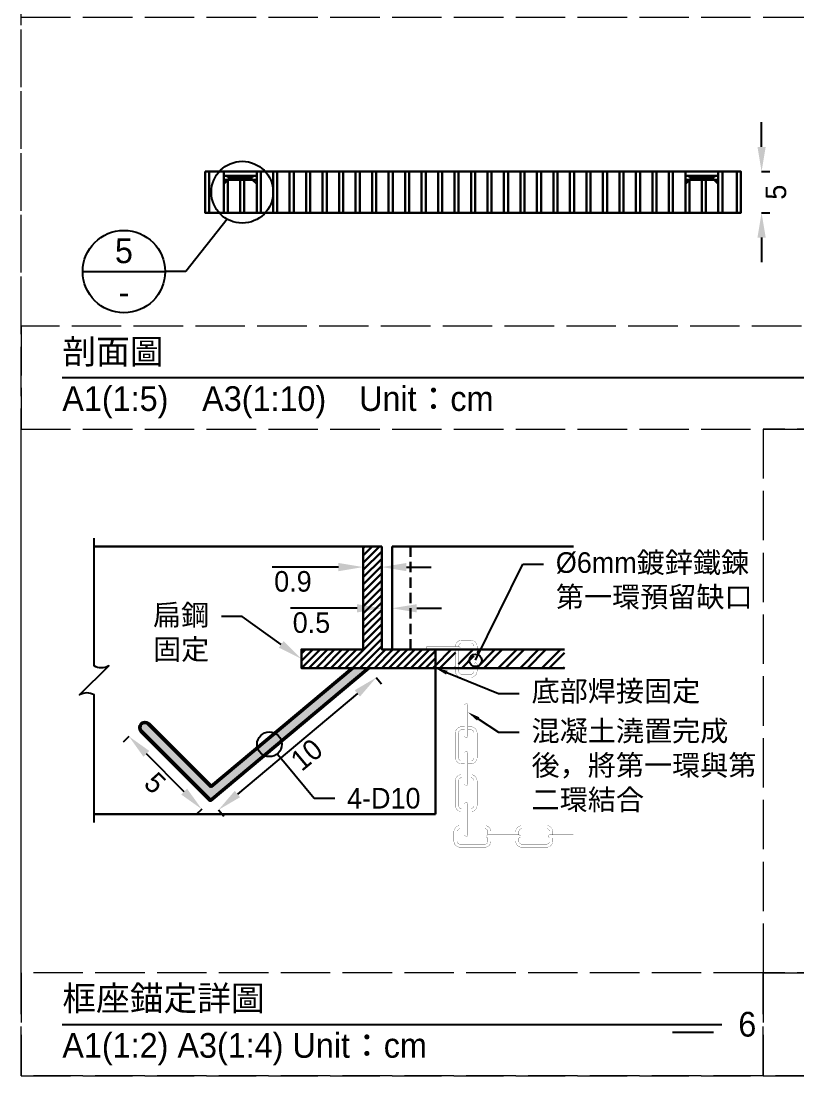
# Model space of a CAD drawing. Extents: x -2640 to 1802, y -2159 to 447.
# Drawn here: x -2640 to -2451.8, y -1721 to -1465 of the extents above; entities that cross this region are included whole.
import ezdxf
from ezdxf import colors
from ezdxf.entities.mleader import LeaderData, LeaderLine
from ezdxf.math import Vec2, Vec3

# ---------------------------------------------------------------- set-up
doc = ezdxf.new("R2010")
doc.units = 0
doc.header["$MEASUREMENT"] = 0
doc.linetypes.add('ACAD_ISO02W100', pattern=[15, 12, -3])
doc.linetypes.add('HIDDEN', pattern=[0.375, 0.25, -0.125])
doc.layers.add('一、4.基本-隱藏', color=9, linetype='ACAD_ISO02W100', lineweight=20, plot=False)
doc.layers.add('三、3.文字-註解文字', color=2, linetype='Continuous')
for name, color, linetype, lineweight in [('二、2.繪圖-施作項目', 181, 'Continuous', 30), ('二、5.繪圖-鋼筋', 60, 'Continuous', 50), ('二、6.繪圖-其他施作項目', 35, 'Continuous', 30)]:
    doc.layers.add(name, color=color, linetype=linetype, lineweight=lineweight)
doc.styles.add('次圖名(詳圖)', font='MS PGothic.ttf', dxfattribs={"height": 6})
doc.styles.add('註解文字(詳圖)', font='MS PGothic.ttf', dxfattribs={"height": 5})
doc.dimstyles.new('註解文字(詳圖)', dxfattribs={"dimtxt": 5, "dimasz": 6, "dimexe": 2, "dimexo": 5, "dimgap": 1, "dimtad": 2, "dimzin": 0, "dimdsep": 46, "dimtxsty": '註解文字(詳圖)', "dimcen": 0.1, "dimclrd": 144, "dimclre": 144, "dimclrt": 256, "dimadec": 0, "dimazin": 0, "dimtfac": 1, "dimtofl": 0, "dimtmove": 0, "dimatfit": 3, "dimfxlon": 1, "dimtolj": 1, "dimtzin": 0, "dimlwd": -1, "dimlwe": -1, "dimarcsym": 1})

# ---------------------------------------------------------------- blocks, each defined once
blk = doc.blocks.new('*D257')
at = {"layer": 'Defpoints', "color": 0, "transparency": 16777216}
for p in [(-2555.75, -1622), (-2594.05, -1654.14), (-2592.12, -1656.44)]:
    blk.add_point(p, dxfattribs=at)
at = {"layer": '三、3.文字-註解文字', "color": 144, "transparency": 16777216}
for p, q in [((-2553.82, -1624.3), (-2552.54, -1625.83)), ((-2558.42, -1628.15), (-2587.53, -1652.58)), ((-2592.12, -1656.44), (-2590.84, -1657.97))]:
    blk.add_line(p, q, dxfattribs=at)
for points in [[(-2559.06, -1627.39), (-2557.78, -1628.92), (-2553.82, -1624.3)], [(-2588.17, -1651.81), (-2586.88, -1653.35), (-2592.12, -1656.44)]]:
    blk.add_solid(points, dxfattribs=at)
at = {"layer": '三、3.文字-註解文字', "transparency": 16777216, "insert": (-2570.72, -1643.05), "char_height": 5, "attachment_point": 5, "rotation": 40, "style": '註解文字(詳圖)'}
blk.add_mtext('\\A1;10', dxfattribs=at)
blk = doc.blocks.new('*D258')
at = {"layer": 'Defpoints', "color": 0, "transparency": 16777216}
for p in [(-2611.73, -1636.46), (-2613.85, -1638.58), (-2594.05, -1654.14)]:
    blk.add_point(p, dxfattribs=at)
at = {"layer": '三、3.文字-註解文字', "color": 144, "transparency": 16777216}
for p, q in [((-2613.85, -1638.58), (-2615.27, -1640)), ((-2600.42, -1652.02), (-2609.61, -1642.83)), ((-2596.17, -1656.26), (-2597.59, -1657.67))]:
    blk.add_line(p, q, dxfattribs=at)
for points in [[(-2608.9, -1642.12), (-2610.32, -1643.53), (-2613.85, -1638.58)], [(-2599.71, -1651.31), (-2601.12, -1652.73), (-2596.17, -1656.26)]]:
    blk.add_solid(points, dxfattribs=at)
at = {"layer": '三、3.文字-註解文字', "transparency": 16777216, "insert": (-2607.49, -1649.9), "char_height": 5, "attachment_point": 5, "rotation": 315, "style": '註解文字(詳圖)'}
blk.add_mtext('\\A1;5', dxfattribs=at)
blk = doc.blocks.new('_DotBlank')
at = {"color": 0, "linetype": 'ByBlock', "lineweight": -2}
blk.add_line((-0.5, 0), (-1, 0), dxfattribs=at)
blk.add_circle((0, 0), 0.5, dxfattribs=at)
blk = doc.blocks.new('*D252')
at = {"layer": 'Defpoints', "color": 0, "transparency": 16777216}
for p in [(-2557, -1592.5), (-2552.5, -1592.5), (-2557, -1597.5)]:
    blk.add_point(p, dxfattribs=at)
at = {"layer": '三、3.文字-註解文字', "color": 144, "transparency": 16777216}
for p, q in [((-2563, -1597.5), (-2579.1, -1597.5)), ((-2557, -1597.5), (-2557, -1599.5)), ((-2552.5, -1597.5), (-2552.5, -1599.5)), ((-2546.5, -1597.5), (-2540.5, -1597.5))]:
    blk.add_line(p, q, dxfattribs=at)
for points in [[(-2563, -1596.5), (-2563, -1598.5), (-2557, -1597.5)], [(-2546.5, -1596.5), (-2546.5, -1598.5), (-2552.5, -1597.5)]]:
    blk.add_solid(points, dxfattribs=at)
at = {"layer": '三、3.文字-註解文字', "transparency": 16777216, "insert": (-2574.05, -1601), "char_height": 5, "attachment_point": 5, "style": '註解文字(詳圖)'}
blk.add_mtext('\\A1;0.9', dxfattribs=at)
blk = doc.blocks.new('*D253')
at = {"layer": 'Defpoints', "color": 0, "transparency": 16777216}
for p in [(-2552.5, -1607.19), (-2552.5, -1607.5), (-2550, -1607.19)]:
    blk.add_point(p, dxfattribs=at)
at = {"layer": '三、3.文字-註解文字', "color": 144, "transparency": 16777216}
for p, q in [((-2558.5, -1607.5), (-2574.62, -1607.5)), ((-2552.5, -1607.5), (-2552.5, -1609.5)), ((-2550, -1607.5), (-2550, -1609.5)), ((-2544, -1607.5), (-2538, -1607.5))]:
    blk.add_line(p, q, dxfattribs=at)
for points in [[(-2558.5, -1606.5), (-2558.5, -1608.5), (-2552.5, -1607.5)], [(-2544, -1606.5), (-2544, -1608.5), (-2550, -1607.5)]]:
    blk.add_solid(points, dxfattribs=at)
at = {"layer": '三、3.文字-註解文字', "transparency": 16777216, "insert": (-2569.56, -1611), "char_height": 5, "attachment_point": 5, "style": '註解文字(詳圖)'}
blk.add_mtext('\\A1;0.5', dxfattribs=at)
blk = doc.blocks.new('*D254')
at = {"layer": 'Defpoints', "color": 0, "transparency": 16777216}
for p in [(-2465.35, -1501.5), (-2465.35, -1511.5), (-2460.35, -1511.5)]:
    blk.add_point(p, dxfattribs=at)
at = {"layer": '三、3.文字-註解文字', "color": 144, "transparency": 16777216}
for p, q in [((-2460.35, -1495.5), (-2460.35, -1489.5)), ((-2460.35, -1501.5), (-2458.35, -1501.5)), ((-2460.35, -1511.5), (-2458.35, -1511.5)), ((-2460.35, -1517.5), (-2460.35, -1523.5))]:
    blk.add_line(p, q, dxfattribs=at)
for points in [[(-2461.35, -1495.5), (-2459.35, -1495.5), (-2460.35, -1501.5)], [(-2461.35, -1517.5), (-2459.35, -1517.5), (-2460.35, -1511.5)]]:
    blk.add_solid(points, dxfattribs=at)
at = {"layer": '三、3.文字-註解文字', "transparency": 16777216, "insert": (-2456.85, -1506.5), "char_height": 5, "attachment_point": 5, "rotation": 90, "style": '註解文字(詳圖)'}
blk.add_mtext('\\A1;5', dxfattribs=at)
blk = doc.blocks.new('_None')
blk = doc.blocks.new('_Small')
at = {"color": 0, "linetype": 'ByBlock', "lineweight": -2}
blk.add_circle((0, 0), 0.25, dxfattribs=at)

msp = doc.modelspace()

# ---------------------------------------------------------------- hatches: boundary and pattern name
at = {"layer": '二、2.繪圖-施作項目'}
h = msp.add_hatch(color=256, dxfattribs=at)
h.dxf.hatch_style = 1
h.paths.add_polyline_path([(-2583.847, -1502.5), (-2589.847, -1502.5), (-2589.847, -1502.9), (-2583.847, -1502.9)])
h = msp.add_hatch(color=256, dxfattribs=at)
h.dxf.hatch_style = 1
h.paths.add_polyline_path([(-2471.847, -1502.5), (-2477.847, -1502.5), (-2477.847, -1502.9), (-2471.847, -1502.9)])
h = msp.add_hatch(dxfattribs=at)
h.set_pattern_fill('ANSI31', color=256, scale=10)
h.set_pattern_definition([(45, (-2504.0652, -578.2912), (-0.8838835, 0.8838835), [])])
h.paths.add_polyline_path([(-2557, -1617.5), (-2572, -1617.5), (-2572, -1622), (-2539.5, -1622), (-2539.5, -1617.5), (-2552.5, -1617.5), (-2552.5, -1592.5), (-2557, -1592.5)])
at = {"layer": '二、5.繪圖-鋼筋'}
h = msp.add_hatch(color=256, dxfattribs=at)
h.dxf.hatch_style = 1
h.paths.add_polyline_path([(-2555.75, -1622), (-2559.639, -1622), (-2593.904, -1650.752), (-2609.078, -1635.578, 1), (-2610.846, -1637.346), (-2594.052, -1654.139)])
at = {"layer": '二、6.繪圖-其他施作項目'}
h = msp.add_hatch(dxfattribs=at)
h.set_pattern_fill('ANSI32', color=256, scale=10)
h.set_pattern_definition([(45, (-2504.0652, -578.291), (-2.65165, 2.65165), []), (45, (-2502.2975, -578.291), (-2.65165, 2.65165), [])])
h.paths.add_polyline_path([(-2530.125, -1617.5), (-2533.875, -1617.5), (-2533.875, -1622), (-2530.125, -1622)])
h.paths.add_polyline_path([(-2534.625, -1617.5), (-2539.5, -1617.5), (-2539.5, -1622), (-2534.625, -1622)])
h.paths.add_polyline_path([(-2508.135, -1622), (-2508.135, -1617.5), (-2529.375, -1617.5), (-2529.375, -1622)])

# ---------------------------------------------------------------- linework, layer by layer
at = {"layer": '一、4.基本-隱藏'}
for points in [[(-2640, -1214), (-1860, -1214), (-1860, -1721), (-2640, -1721)], [(-2640, -1464), (-2405.693, -1464), (-2405.693, -1539), (-2640, -1539)], [(-2640, -1564), (-2405.693, -1564), (-2405.693, -1539), (-2640, -1539)], [(-2640, -1564), (-2460, -1564), (-2460, -1696), (-2640, -1696)], [(-2079.693, -1564), (-2460, -1564), (-2460, -1696), (-2079.693, -1696)], [(-2640, -1721), (-2460, -1721), (-2460, -1696), (-2640, -1696)], [(-2460, -1721), (-2079.693, -1721), (-2079.693, -1696), (-2460, -1696)]]:
    msp.add_lwpolyline(points, close=True, dxfattribs=at)
at = {"layer": '三、3.文字-註解文字'}
for points in [[(-2625.058, -1525.771), (-2605.058, -1525.771)], [(-2630, -1551.5), (-2415.693, -1551.5)], [(-2630, -1708.5), (-2470, -1708.5)], [(-2472, -1710.5), (-2482, -1710.5)]]:
    msp.add_lwpolyline(points, dxfattribs=at)
msp.add_lwpolyline([(-2622.287, -1659.5), (-2622.287, -1628.536, 0.2828427), (-2625.822, -1628.536), (-2618.751, -1621.464, -0.2828427), (-2622.287, -1621.464), (-2622.287, -1590.5)], format="xyb", dxfattribs=at)
at = {"layer": '三、3.文字-註解文字', "color": 144}
msp.add_circle((-2586.347, -1506.5), 7.5, dxfattribs=at)
at = {"layer": '三、3.文字-註解文字'}
msp.add_circle((-2615.058, -1525.771), 10, dxfattribs=at)
at = {"layer": '二、2.繪圖-施作項目'}
for points in [[(-2595.347, -1501.5), (-2595.347, -1511.5)], [(-2594.347, -1501.5), (-2594.347, -1511.5)], [(-2590.847, -1501.5), (-2590.847, -1511.5)], [(-2590.847, -1502.5), (-2582.847, -1502.5)], [(-2589.847, -1502.9), (-2589.847, -1502.5)], [(-2583.847, -1502.9), (-2583.847, -1502.5)], [(-2582.847, -1501.5), (-2582.847, -1511.5)], [(-2581.847, -1501.5), (-2581.847, -1511.5)], [(-2578.847, -1501.5), (-2578.847, -1511.5)], [(-2577.847, -1501.5), (-2577.847, -1511.5)], [(-2574.847, -1501.5), (-2574.847, -1511.5)], [(-2573.847, -1501.5), (-2573.847, -1511.5)], [(-2570.847, -1501.5), (-2570.847, -1511.5)], [(-2569.847, -1501.5), (-2569.847, -1511.5)], [(-2566.847, -1501.5), (-2566.847, -1511.5)], [(-2565.847, -1501.5), (-2565.847, -1511.5)], [(-2562.847, -1501.5), (-2562.847, -1511.5)], [(-2561.847, -1501.5), (-2561.847, -1511.5)], [(-2558.847, -1501.5), (-2558.847, -1511.5)], [(-2557.847, -1501.5), (-2557.847, -1511.5)], [(-2554.847, -1501.5), (-2554.847, -1511.5)], [(-2553.847, -1501.5), (-2553.847, -1511.5)], [(-2550.847, -1501.5), (-2550.847, -1511.5)], [(-2549.847, -1501.5), (-2549.847, -1511.5)], [(-2546.847, -1501.5), (-2546.847, -1511.5)], [(-2545.847, -1501.5), (-2545.847, -1511.5)], [(-2542.847, -1501.5), (-2542.847, -1511.5)], [(-2541.847, -1501.5), (-2541.847, -1511.5)], [(-2538.847, -1501.5), (-2538.847, -1511.5)], [(-2537.847, -1501.5), (-2537.847, -1511.5)], [(-2534.847, -1501.5), (-2534.847, -1511.5)], [(-2533.847, -1501.5), (-2533.847, -1511.5)], [(-2530.847, -1501.5), (-2530.847, -1511.5)], [(-2529.847, -1501.5), (-2529.847, -1511.5)], [(-2526.847, -1501.5), (-2526.847, -1511.5)], [(-2525.847, -1501.5), (-2525.847, -1511.5)], [(-2522.847, -1501.5), (-2522.847, -1511.5)], [(-2521.847, -1501.5), (-2521.847, -1511.5)], [(-2518.847, -1501.5), (-2518.847, -1511.5)], [(-2517.847, -1501.5), (-2517.847, -1511.5)], [(-2514.847, -1501.5), (-2514.847, -1511.5)], [(-2513.847, -1501.5), (-2513.847, -1511.5)], [(-2510.847, -1501.5), (-2510.847, -1511.5)], [(-2509.847, -1501.5), (-2509.847, -1511.5)], [(-2506.847, -1501.5), (-2506.847, -1511.5)], [(-2505.847, -1501.5), (-2505.847, -1511.5)], [(-2502.847, -1501.5), (-2502.847, -1511.5)], [(-2501.847, -1501.5), (-2501.847, -1511.5)], [(-2498.847, -1501.5), (-2498.847, -1511.5)], [(-2497.847, -1501.5), (-2497.847, -1511.5)], [(-2494.847, -1501.5), (-2494.847, -1511.5)], [(-2493.847, -1501.5), (-2493.847, -1511.5)], [(-2490.847, -1501.5), (-2490.847, -1511.5)], [(-2489.847, -1501.5), (-2489.847, -1511.5)], [(-2486.847, -1501.5), (-2486.847, -1511.5)], [(-2485.847, -1501.5), (-2485.847, -1511.5)], [(-2482.847, -1501.5), (-2482.847, -1511.5)], [(-2481.847, -1501.5), (-2481.847, -1511.5)], [(-2478.847, -1501.5), (-2478.847, -1511.5)], [(-2478.847, -1502.5), (-2470.847, -1502.5)], [(-2477.847, -1502.9), (-2477.847, -1502.5)], [(-2471.847, -1502.9), (-2471.847, -1502.5)], [(-2470.847, -1501.5), (-2470.847, -1511.5)], [(-2469.847, -1501.5), (-2469.847, -1511.5)], [(-2466.347, -1501.5), (-2466.347, -1511.5)], [(-2465.347, -1501.5), (-2465.347, -1511.5)], [(-2590.847, -1503.5), (-2582.847, -1503.5)], [(-2589.847, -1503.5), (-2590.847, -1504.5)], [(-2589.847, -1502.9), (-2583.847, -1502.9)], [(-2589.847, -1503.5), (-2589.847, -1511.5)], [(-2586.847, -1503.5), (-2586.847, -1511.5)], [(-2585.847, -1503.5), (-2585.847, -1511.5)], [(-2583.847, -1503.5), (-2582.847, -1504.5)], [(-2478.847, -1503.5), (-2470.847, -1503.5)], [(-2477.847, -1503.5), (-2478.847, -1504.5)], [(-2477.847, -1502.9), (-2471.847, -1502.9)], [(-2477.847, -1503.5), (-2477.847, -1511.5)], [(-2474.847, -1503.5), (-2474.847, -1511.5)], [(-2473.847, -1503.5), (-2473.847, -1511.5)], [(-2471.847, -1503.5), (-2470.847, -1504.5)], [(-2557, -1592.5), (-2622.287, -1592.5)], [(-2539.5, -1622), (-2539.5, -1657.5)], [(-2539.5, -1657.5), (-2622.287, -1657.5)]]:
    msp.add_lwpolyline(points, dxfattribs=at)
for points in [[(-2595.347, -1501.5), (-2465.347, -1501.5), (-2465.347, -1511.5), (-2595.347, -1511.5)], [(-2552.5, -1592.5), (-2557, -1592.5), (-2557, -1617.5), (-2572, -1617.5), (-2572, -1622), (-2539.5, -1622), (-2539.5, -1617.5), (-2552.5, -1617.5)]]:
    msp.add_lwpolyline(points, close=True, dxfattribs=at)
at = {"layer": '二、5.繪圖-鋼筋'}
msp.add_lwpolyline([(-2559.639, -1622), (-2593.904, -1650.752), (-2609.078, -1635.578, 1), (-2610.846, -1637.346), (-2594.052, -1654.139), (-2555.75, -1622)], format="xyb", dxfattribs=at)
at = {"layer": '二、6.繪圖-其他施作項目'}
for points in [[(-2550, -1617.5), (-2550, -1592.5)], [(-2550, -1592.5), (-2506, -1592.5)], [(-2539.5, -1617.5), (-2508.135, -1617.5)], [(-2539.5, -1622), (-2508.135, -1622)]]:
    msp.add_lwpolyline(points, dxfattribs=at)
at = {"layer": '二、6.繪圖-其他施作項目', "linetype": 'HIDDEN', "ltscale": 10}
msp.add_lwpolyline([(-2545.5, -1592.5), (-2545.5, -1617.5)], dxfattribs=at)
at = {"layer": '二、6.繪圖-其他施作項目'}
for points in [[(-2533.875, -1616.75, 0.05, 0.05, -0.4142136), (-2533.125, -1616, 0.05, 0.05, 0), (-2530.875, -1616, 0.05, 0.05, -0.4142136), (-2530.125, -1616.75, 0.05, 0.05, 0), (-2530.125, -1619.125, 0.05, 0.05, 1), (-2529.375, -1619.125, 0.05, 0.05, 0), (-2529.375, -1616.75, 0.05, 0.05, 0.4142136), (-2530.875, -1615.25, 0.05, 0.05, 0), (-2533.125, -1615.25, 0.05, 0.05, 0.4142136), (-2534.625, -1616.75, 0, 0, 0)], [(-2534.625, -1617.5, 0.05, 0.05, 0), (-2534.625, -1622.75, 0.05, 0.05, 0.4142136), (-2533.125, -1624.25, 0.05, 0.05, 0), (-2532.375, -1624.25, 0.05, 0.05, 0), (-2530.875, -1624.25, 0.05, 0.05, 0.4142136), (-2529.375, -1622.75, 0.05, 0.05, 0), (-2529.375, -1621.125, 0.05, 0.05, 1), (-2530.125, -1621.125, 0.05, 0.05, 0), (-2530.125, -1622.75, 0.05, 0.05, -0.4142136), (-2530.875, -1623.5, 0.05, 0.05, 0), (-2531.625, -1623.5, 0.05, 0.05, 0), (-2533.125, -1623.5, 0.05, 0.05, -0.4142136), (-2533.875, -1622.75, 0.05, 0.05, 0), (-2533.875, -1617.5, 0, 0, 0)]]:
    msp.add_lwpolyline(points, format="xyseb", dxfattribs=at)
at = {"layer": '二、6.繪圖-其他施作項目', "const_width": 0.05}
for points in [[(-2533.875, -1616.75), (-2541.375, -1616.75, 1), (-2541.375, -1617.5), (-2533.875, -1617.5, 1)], [(-2532.375, -1642.625), (-2532.375, -1650.125, 1), (-2531.625, -1650.125), (-2531.625, -1642.625, 1)], [(-2532.375, -1655), (-2532.375, -1662.5, 1), (-2531.625, -1662.5), (-2531.625, -1655, 1)], [(-2526.75, -1663.25), (-2519.25, -1663.25, 1), (-2519.25, -1662.5), (-2526.75, -1662.5, 1)]]:
    msp.add_lwpolyline(points, format="xyb", close=True, dxfattribs=at)
at = {"layer": '二、6.繪圖-其他施作項目'}
msp.add_lwpolyline([(-2531.625, -1631, 0.05, 0.05, 1), (-2532.375, -1631, 0.05, 0.05, 0), (-2532.375, -1638.5, 0.05, 0.05, 1), (-2531.625, -1638.5, 0.05, 0.05, 0)], format="xyseb", close=True, dxfattribs=at)
at = {"layer": '二、6.繪圖-其他施作項目', "const_width": 0.05}
for points in [[(-2532.375, -1645.25), (-2533.125, -1645.25, -0.4142136), (-2534.625, -1643.75), (-2534.625, -1637.75, -0.4142136), (-2533.125, -1636.25), (-2532.375, -1636.25)], [(-2533.125, -1644.5, -0.4142136), (-2533.875, -1643.75), (-2533.875, -1637.75, -0.4142136), (-2533.125, -1637), (-2532.375, -1637)], [(-2531.625, -1636.25), (-2530.875, -1636.25, -0.4142136), (-2529.375, -1637.75), (-2529.375, -1643.75, -0.4142136), (-2530.875, -1645.25), (-2531.625, -1645.25)], [(-2531.625, -1637), (-2530.875, -1637, -0.4142136), (-2530.125, -1637.75), (-2530.125, -1643.75, -0.4142136), (-2530.875, -1644.5), (-2531.625, -1644.5)], [(-2532.375, -1656.875), (-2533.125, -1656.875, -0.4142136), (-2534.625, -1655.375), (-2534.625, -1649.375, -0.4142136), (-2533.125, -1647.875), (-2532.375, -1647.875)], [(-2533.125, -1656.125, -0.4142136), (-2533.875, -1655.375), (-2533.875, -1649.375, -0.4142136), (-2533.125, -1648.625), (-2532.375, -1648.625)], [(-2531.625, -1647.875), (-2530.875, -1647.875, -0.4142136), (-2529.375, -1649.375), (-2529.375, -1655.375, -0.4142136), (-2530.875, -1656.875), (-2531.625, -1656.875)], [(-2531.625, -1648.625), (-2530.875, -1648.625, -0.4142136), (-2530.125, -1649.375), (-2530.125, -1655.375, -0.4142136), (-2530.875, -1656.125), (-2531.625, -1656.125)], [(-2526, -1663.25), (-2526, -1664, -0.4142136), (-2527.5, -1665.5), (-2533.5, -1665.5, -0.4142136), (-2535, -1664), (-2535, -1661.75, -0.4142136), (-2533.5, -1660.25), (-2532.375, -1660.25)], [(-2526.75, -1664, -0.4142136), (-2527.5, -1664.75), (-2533.5, -1664.75, -0.4142136), (-2534.25, -1664), (-2534.25, -1661.75, -0.4142136), (-2533.5, -1661), (-2532.375, -1661)], [(-2531.625, -1660.25), (-2527.5, -1660.25, -0.4142136), (-2526, -1661.75), (-2526, -1662.5)], [(-2531.625, -1661), (-2527.5, -1661, -0.4142136), (-2526.75, -1661.75), (-2526.75, -1662.5)], [(-2520, -1662.5), (-2520, -1661.75, -0.4142136), (-2518.5, -1660.25), (-2512.5, -1660.25, -0.4142136), (-2511, -1661.75), (-2511, -1662.5)], [(-2519.25, -1662.5), (-2519.25, -1661.75, -0.4142136), (-2518.5, -1661), (-2512.5, -1661, -0.4142136), (-2511.75, -1661.75), (-2511.75, -1662.5)], [(-2511, -1663.25), (-2511, -1664, -0.4142136), (-2512.5, -1665.5), (-2518.5, -1665.5, -0.4142136), (-2520, -1664), (-2520, -1663.25)], [(-2511.75, -1664, -0.4142136), (-2512.5, -1664.75), (-2518.5, -1664.75, -0.4142136), (-2519.25, -1664), (-2519.25, -1663.25)], [(-2506, -1662.5), (-2511.75, -1662.5, 1), (-2511.75, -1663.25), (-2506, -1663.25)]]:
    msp.add_lwpolyline(points, format="xyb", dxfattribs=at)
for points in [[(-2532.375, -1644.5), (-2533.125, -1644.5)], [(-2532.375, -1656.125), (-2533.125, -1656.125)], [(-2526.75, -1663.25), (-2526.75, -1664)], [(-2511.75, -1663.25), (-2511.75, -1664)]]:
    msp.add_lwpolyline(points, dxfattribs=at)

# ---------------------------------------------------------------- texts
at = {"layer": '三、3.文字-註解文字', "char_height": 6}
for s, width, gutter_width, insert, attachment_point, style in [('5', 6.60394, 25, (-2615.058, -1520.771), 5, '註解文字(詳圖)'), ('-', 6.60394, 25, (-2615.058, -1530.771), 5, '註解文字(詳圖)'), ('剖面圖', 109.33936, 15, (-2630, -1545.5), 4, '次圖名(詳圖)'), ('{\\fMS PGothic|b0|i0|c128|p34;A1(1:}5{\\fMS PGothic|b0|i0|c128|p34;)\u3000A3(1:}1{\\fMS PGothic|b0|i0|c128|p34;0)^IUnit：cm}', 136.03259, 15, (-2630, -1557.5), 4, '次圖名(詳圖)'), ('框座錨定詳{\\fMS PGothic|b0|i0|c128|p34;圖}', 52.23532, 15, (-2630, -1702.5), 4, '次圖名(詳圖)'), ('6', 3, 15, (-2466, -1708.5), 4, '次圖名(詳圖)'), ('{\\fMS PGothic|b0|i0|c128|p34;A1(1:}2{\\fMS PGothic|b0|i0|c128|p34;) A3(1:}4{\\fMS PGothic|b0|i0|c128|p34;) Unit：cm}', 93.26158, 15, (-2630, -1714.5), 4, '次圖名(詳圖)')]:
    msp.add_mtext_dynamic_manual_height_columns(s, width=width, gutter_width=gutter_width, heights=[0], dxfattribs=dict(at, insert=insert, attachment_point=attachment_point, style=style))

# ---------------------------------------------------------------- dimensions: what is measured, and where the dimension line sits
at = {"layer": '三、3.文字-註解文字'}
for p1, p2, distance, text, picture, middle in [((-2465.347, -1501.5), (-2465.347, -1511.5), 5, '5', '*D254', (-2456.847, -1506.5)), ((-2552.5, -1592.5), (-2557, -1592.5), 5, '0.9', '*D252', (-2574.048, -1601)), ((-2550, -1607.187), (-2552.5, -1607.187), 0.313, '0.5', '*D253', (-2569.562, -1611)), ((-2555.75, -1622), (-2594.052, -1654.139), 3, '10', '*D257', (-2570.723, -1643.049)), ((-2594.052, -1654.139), (-2611.73, -1636.462), 3, '5', '*D258', (-2607.487, -1649.897))]:
    dim = msp.add_aligned_dim(p1=p1, p2=p2, distance=distance, text=text, dimstyle='註解文字(詳圖)', dxfattribs=at)
    dim.commit()
    dim.dimension.update_dxf_attribs({"geometry": picture, "text_midpoint": middle})

# ---------------------------------------------------------------- leaders
ml = msp.add_multileader_mtext('Standard', dxfattribs=at)
ml.set_content('{\\fMS PGothic|b0|i0|c128|p34; }', color=256, style='註解文字(詳圖)')
ml.set_leader_properties(color=144, linetype='ByLayer', lineweight=-1)
ml.set_arrow_properties(name='NONE')
ml.build(insert=Vec2(0, 0))
ml.multileader.update_dxf_attribs({"dogleg_length": 5, "arrow_head_size": 6})
ctx = ml.context
ctx.base_point, ctx.char_height, ctx.arrow_head_size, ctx.landing_gap_size, ctx.plane_origin = Vec3(-2613.274, -1525.771), 5, 6, 3, Vec3(-2629.168, -1549.336)
ctx.text_align_type = 2
notes = []
notes.append((ctx, [(1, (1, 1, 0), (-2600.058, -1525.771), (-1, 0), 5, [(0, [(-2590.036, -1513.03)], 0, [])])]))
ctx.mtext.insert, ctx.mtext.alignment, ctx.mtext.flow_direction = Vec3(-2608.058, -1523.271), 3, 5
ml = msp.add_multileader_mtext('Standard', dxfattribs=at)
ml.set_content('%%C6mm鍍鋅鐵鍊\\P第一環預留缺口', color=256, style='註解文字(詳圖)')
ml.set_leader_properties(color=144, linetype='ByLayer', lineweight=-1)
ml.set_arrow_properties(name='SMALL')
ml.build(insert=Vec2(0, 0))
ml.multileader.update_dxf_attribs({"dogleg_length": 5, "arrow_head_size": 6})
ctx = ml.context
ctx.base_point, ctx.char_height, ctx.arrow_head_size, ctx.landing_gap_size, ctx.plane_origin = Vec3(-2513.264, -1596.755), 5, 6, 3, Vec3(-2539.5, -1564.683)
notes.append((ctx, [(0, (1, 1, 0), (-2518.264, -1596.755), (1, 0), 5, [(0, [(-2529.75, -1620.125)], 0, [])])]))
ctx.mtext.insert, ctx.mtext.flow_direction = Vec3(-2510.264, -1593.9), 5
ml = msp.add_multileader_mtext('Standard', dxfattribs=at)
ml.set_content('扁鋼固定', color=256, style='註解文字(詳圖)')
ml.set_leader_properties(color=144, linetype='ByLayer', lineweight=-1)
ml.build(insert=Vec2(0, 0))
ml.multileader.update_dxf_attribs({"dogleg_length": 5, "arrow_head_size": 6})
ctx = ml.context
ctx.base_point, ctx.char_height, ctx.arrow_head_size, ctx.landing_gap_size, ctx.plane_origin = Vec3(-2610.955, -1609.467), 5, 6, 3, Vec3(-2572, -1619.75)
ctx.text_align_type = 1
notes.append((ctx, [(0, (1, 1, 0), (-2586.404, -1609.467), (-1, 0), 5, [(0, [(-2572, -1619.75)], 0, [])])]))
ctx.mtext.insert, ctx.mtext.width, ctx.mtext.alignment, ctx.mtext.flow_direction = Vec3(-2601.18, -1606.626), 16.68274, 2, 5
ml = msp.add_multileader_mtext('Standard', dxfattribs=at)
ml.set_content('底部{\\fPMingLiU|b0|i0|c136|p18;焊}接固定', color=256, style='註解文字(詳圖)')
ml.set_leader_properties(color=144, linetype='ByLayer', lineweight=-1)
ml.build(insert=Vec2(0, 0))
ml.multileader.update_dxf_attribs({"dogleg_length": 5, "arrow_head_size": 3})
ctx = ml.context
ctx.base_point, ctx.char_height, ctx.arrow_head_size, ctx.landing_gap_size, ctx.plane_origin = Vec3(-2519.156, -1628.161), 5, 3, 3, Vec3(-2539.5, -1622)
notes.append((ctx, [(0, (1, 1, 0), (-2524.156, -1628.161), (1, 0), 5, [(0, [(-2539.5, -1622)], 0, [])])]))
ctx.mtext.insert, ctx.mtext.flow_direction = Vec3(-2516.156, -1625.094), 5
ml = msp.add_multileader_mtext('Standard', dxfattribs=at)
ml.set_content('{\\fMS PGothic|b0|i0|c128|p34;混凝土澆置完成後，將第一環與第二環結合}', color=256, style='註解文字(詳圖)')
ml.set_leader_properties(color=144, linetype='ByLayer', lineweight=-1)
ml.build(insert=Vec2(0, 0))
ml.multileader.update_dxf_attribs({"dogleg_length": 5, "arrow_head_size": 3})
ctx = ml.context
ctx.base_point, ctx.char_height, ctx.arrow_head_size, ctx.landing_gap_size, ctx.plane_origin = Vec3(-2519.156, -1637.575), 5, 3, 3, Vec3(-2539.5, -1629.119)
notes.append((ctx, [(0, (1, 1, 0), (-2524.156, -1637.575), (1, 0), 5, [(0, [(-2531.625, -1632.711)], 0, [])])]))
ctx.mtext.insert, ctx.mtext.width, ctx.mtext.flow_direction = Vec3(-2516.156, -1634.763), 59.37585, 5
ml = msp.add_multileader_mtext('Standard', dxfattribs=at)
ml.set_content('4-D10', color=256, style='註解文字(詳圖)')
ml.set_leader_properties(color=144, linetype='ByLayer', lineweight=-1)
ml.set_arrow_properties(name='DOTBLANK')
ml.build(insert=Vec2(0, 0))
ml.multileader.update_dxf_attribs({"dogleg_length": 5, "arrow_head_size": 6})
ctx = ml.context
ctx.base_point, ctx.char_height, ctx.arrow_head_size, ctx.landing_gap_size, ctx.plane_origin = Vec3(-2563.92, -1653.601), 5, 6, 3, Vec3(-2578.949, -1641.466)
notes.append((ctx, [(0, (1, 1, 0), (-2568.92, -1653.601), (1, 0), 5, [(0, [(-2579.753, -1640.509)], 0, [])])]))
ctx.mtext.insert, ctx.mtext.flow_direction = Vec3(-2560.92, -1651.101), 5
for ctx, leaders in notes:
    for number, flags, end, landing, length, lines in leaders:
        leader = LeaderData()
        leader.index, (leader.has_last_leader_line, leader.has_dogleg_vector, leader.attachment_direction) = number, flags
        leader.last_leader_point, leader.dogleg_vector, leader.dogleg_length = Vec3(end), Vec3(landing), length
        for number, points, colour, breaks in lines:
            line = LeaderLine()
            line.index, line.vertices, line.color, line.breaks = number, Vec3.list(points), colors.encode_raw_color(colour), breaks
            leader.lines.append(line)
        ctx.leaders.append(leader)

doc.saveas('drawing.dxf')
